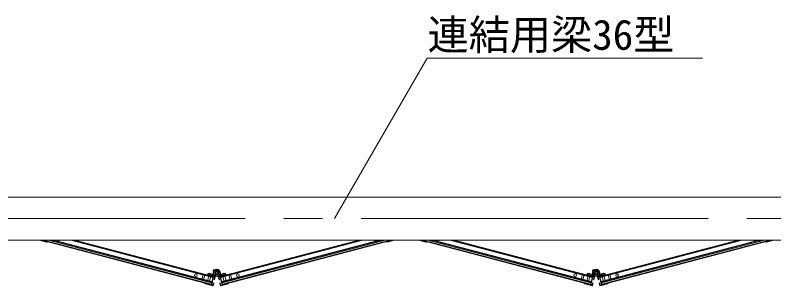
# Model space of a CAD drawing. Units: millimetres, scale not verified. Extents: x -10062 to 10062, y -16938 to 16938.
# Drawn here: x -2475 to -705, y 13781 to 14412 of the extents above; entities that cross this region are included whole.
import ezdxf
from ezdxf.enums import TextEntityAlignment as Align

# ---------------------------------------------------------------- set-up
doc = ezdxf.new("R2010")
doc.units = ezdxf.units.MM
doc.header["$LTSCALE"] = 90
doc.linetypes.add('CHAIN2', pattern=[12, 9, -1, 1, -1])
doc.linetypes.add('DASHED1', pattern=[1.8, 1.2, -0.6])
for name, color, linetype, lineweight in [('0-6_ﾎﾞﾙﾄ類', 134, 'Continuous', 18), ('1-6_通芯', 134, 'CHAIN2', 18), ('1-9_標準ﾊﾟﾈﾙ', 134, 'Continuous', 18), ('1-B_文字', 134, 'Continuous', 18), ('2-1_連結用梁36', 134, 'Continuous', 18)]:
    doc.layers.add(name, color=color, linetype=linetype, lineweight=lineweight)
doc.styles.add('ＭＳ ゴシック', font='')
doc.styles.get('ＭＳ ゴシック').set_extended_font_data('MS Gothic')

msp = doc.modelspace()

# ---------------------------------------------------------------- linework, layer by layer
at = {"layer": '0-6_ﾎﾞﾙﾄ類'}
for p, q in [((-2007.82, 13806.35), (-2010.71, 13811.35)), ((-2002.05, 13806.35), (-2007.82, 13806.35)), ((-2002.05, 13816.35), (-1999.16, 13811.35)), ((-1999.16, 13811.35), (-2002.05, 13806.35)), ((-1122.88, 13806.35), (-1125.77, 13811.35)), ((-1117.12, 13806.35), (-1122.88, 13806.35)), ((-1117.12, 13816.35), (-1114.23, 13811.35)), ((-1114.23, 13811.35), (-1117.12, 13806.35))]:
    msp.add_line(p, q, dxfattribs=at)
for points in [[(-2010.71, 13811.35), (-2007.82, 13816.35), (-2002.05, 13816.35)], [(-1125.77, 13811.35), (-1122.88, 13816.35), (-1117.12, 13816.35)]]:
    msp.add_lwpolyline(points, dxfattribs=at)
for centre, radius in [((-2004.93, 13811.35), 4.9), ((-2004.93, 13811.35), 3), ((-2004.93, 13811.35), 2.46), ((-1120, 13811.35), 4.9), ((-1120, 13811.35), 3), ((-1120, 13811.35), 2.46)]:
    msp.add_circle(centre, radius, dxfattribs=at)
at = {"layer": '1-6_通芯'}
msp.add_line((-7068.5, 13937.5), (1138.5, 13937.5), dxfattribs=at)
at = {"layer": '1-9_標準ﾊﾟﾈﾙ'}
for p, q in [((-2419.56, 13887.4), (-2402.39, 13882.9)), ((-2414.01, 13887.5), (-2400.56, 13883.97)), ((-2409.28, 13887.5), (-2017.95, 13784.77)), ((-2389.59, 13887.5), (-2384.23, 13886.09)), ((-2387.52, 13885.41), (-2384.61, 13884.64)), ((-2384.86, 13887.5), (-2016.39, 13790.76)), ((-2384.23, 13886.09), (-2384.61, 13884.64)), ((-2345.88, 13887.5), (-2013.87, 13800.34)), ((-1663.99, 13887.5), (-1996, 13800.34)), ((-1625, 13887.5), (-1993.48, 13790.76)), ((-1600.59, 13887.5), (-1991.91, 13784.77)), ((-1620.27, 13887.5), (-1625.63, 13886.09)), ((-1625.63, 13886.09), (-1625.26, 13884.64)), ((-1622.35, 13885.41), (-1625.26, 13884.64)), ((-1595.85, 13887.5), (-1609.31, 13883.97)), ((-1590.31, 13887.4), (-1607.48, 13882.9)), ((-1534.63, 13887.4), (-1517.45, 13882.9)), ((-1529.07, 13887.5), (-1515.63, 13883.97)), ((-1524.35, 13887.5), (-1133.03, 13784.77)), ((-1504.66, 13887.5), (-1499.3, 13886.09)), ((-1502.59, 13885.41), (-1499.68, 13884.64)), ((-1499.93, 13887.5), (-1131.45, 13790.76)), ((-1499.3, 13886.09), (-1499.68, 13884.64)), ((-1460.94, 13887.5), (-1128.93, 13800.34)), ((-779.06, 13887.5), (-1111.07, 13800.34)), ((-740.07, 13887.5), (-1108.55, 13790.76)), ((-715.65, 13887.5), (-1106.97, 13784.77)), ((-735.34, 13887.5), (-740.7, 13886.09)), ((-740.7, 13886.09), (-740.32, 13884.64)), ((-737.41, 13885.41), (-740.32, 13884.64)), ((-710.92, 13887.5), (-724.37, 13883.97)), ((-705.38, 13887.4), (-722.55, 13882.9)), ((-2037.74, 13807.85), (-2037.49, 13808.82)), ((-2013.56, 13801.5), (-2037.74, 13807.85)), ((-2036.88, 13809.17), (-2008.83, 13801.81)), ((-2011.9, 13818.15), (-2013.62, 13815.69)), ((-2013.49, 13815), (-2012.81, 13814.53)), ((-2013.44, 13811.35), (-2013.44, 13804.85)), ((-2013.44, 13811.35), (-2013.44, 13807.15)), ((-2011.93, 13806.53), (-2011.93, 13804.85)), ((-2010.49, 13817.78), (-2011.19, 13818.28)), ((-1972.99, 13809.17), (-2001.03, 13801.81)), ((-1997.94, 13806.53), (-1997.94, 13804.85)), ((-1996.43, 13811.35), (-1996.43, 13804.85)), ((-1996.43, 13811.35), (-1996.43, 13807.15)), ((-1996.3, 13801.5), (-1972.13, 13807.85)), ((-1995.14, 13807.49), (-1994.63, 13805.56)), ((-1972.13, 13807.85), (-1972.38, 13808.82)), ((-1152.81, 13807.85), (-1152.56, 13808.82)), ((-1128.63, 13801.5), (-1152.81, 13807.85)), ((-1151.95, 13809.17), (-1123.89, 13801.81)), ((-1126.96, 13818.15), (-1128.68, 13815.69)), ((-1128.56, 13815), (-1127.88, 13814.53)), ((-1128.5, 13811.35), (-1128.5, 13804.85)), ((-1128.5, 13811.35), (-1128.5, 13807.15)), ((-1127, 13806.53), (-1127, 13804.85)), ((-1125.56, 13817.78), (-1126.26, 13818.28)), ((-1088.05, 13809.17), (-1116.1, 13801.81)), ((-1113, 13806.53), (-1113, 13804.85)), ((-1111.5, 13811.35), (-1111.5, 13804.85)), ((-1111.5, 13811.35), (-1111.5, 13807.15)), ((-1111.37, 13801.5), (-1087.19, 13807.85)), ((-1110.2, 13807.49), (-1109.7, 13805.56)), ((-1087.19, 13807.85), (-1087.44, 13808.82)), ((-2045.7, 13797.22), (-2046.09, 13795.77)), ((-2043.18, 13795.01), (-2046.09, 13795.77)), ((-2016.68, 13789.6), (-2045.7, 13797.22)), ((-2033.51, 13792.46), (-2033.87, 13793.08)), ((-2017.07, 13788.15), (-2033.51, 13792.46)), ((-2013.56, 13801.5), (-2016.68, 13789.6)), ((-2011.03, 13795.41), (-2010.06, 13795.16)), ((-2008.48, 13801.19), (-2010.06, 13795.16)), ((-2001.39, 13801.19), (-1999.81, 13795.16)), ((-1998.84, 13795.41), (-1999.81, 13795.16)), ((-1996.3, 13801.5), (-1993.18, 13789.6)), ((-1993.18, 13789.6), (-1964.16, 13797.22)), ((-1992.8, 13788.15), (-1976.35, 13792.46)), ((-1976.35, 13792.46), (-1976, 13793.08)), ((-1966.68, 13795.01), (-1963.78, 13795.77)), ((-1964.16, 13797.22), (-1963.78, 13795.77)), ((-1160.78, 13797.22), (-1161.15, 13795.77)), ((-1158.25, 13795.01), (-1161.15, 13795.77)), ((-1131.75, 13789.6), (-1160.78, 13797.22)), ((-1148.58, 13792.46), (-1148.93, 13793.08)), ((-1132.14, 13788.15), (-1148.58, 13792.46)), ((-1128.63, 13801.5), (-1131.75, 13789.6)), ((-1126.1, 13795.41), (-1125.13, 13795.16)), ((-1123.54, 13801.19), (-1125.13, 13795.16)), ((-1116.46, 13801.19), (-1114.88, 13795.16)), ((-1113.9, 13795.41), (-1114.88, 13795.16)), ((-1111.37, 13801.5), (-1108.24, 13789.6)), ((-1108.24, 13789.6), (-1079.23, 13797.22)), ((-1107.86, 13788.15), (-1091.42, 13792.46)), ((-1091.42, 13792.46), (-1091.07, 13793.08)), ((-1081.75, 13795.01), (-1078.85, 13795.77)), ((-1079.23, 13797.22), (-1078.85, 13795.77)), ((-2018.26, 13783.61), (-2032.53, 13787.35)), ((-2014.29, 13781.01), (-2031.46, 13785.52)), ((-2017.07, 13788.15), (-2018.26, 13783.61)), ((-2012.09, 13787.42), (-2013.68, 13781.37)), ((-2013.06, 13787.67), (-2012.09, 13787.42)), ((-1996.81, 13787.67), (-1997.78, 13787.42)), ((-1997.78, 13787.42), (-1996.19, 13781.37)), ((-1995.58, 13781.01), (-1978.41, 13785.52)), ((-1992.8, 13788.15), (-1991.61, 13783.61)), ((-1991.61, 13783.61), (-1977.34, 13787.35)), ((-1133.33, 13783.61), (-1147.6, 13787.35)), ((-1129.36, 13781.01), (-1146.53, 13785.52)), ((-1132.14, 13788.15), (-1133.33, 13783.61)), ((-1127.16, 13787.42), (-1128.74, 13781.37)), ((-1128.12, 13787.67), (-1127.16, 13787.42)), ((-1111.88, 13787.67), (-1112.84, 13787.42)), ((-1112.84, 13787.42), (-1111.26, 13781.37)), ((-1110.64, 13781.01), (-1093.47, 13785.52)), ((-1107.86, 13788.15), (-1106.68, 13783.61)), ((-1106.68, 13783.61), (-1092.4, 13787.35))]:
    msp.add_line(p, q, dxfattribs=at)
at = {"layer": '1-9_標準ﾊﾟﾈﾙ', "linetype": 'DASHED1'}
for p, q in [((-2389.96, 13887.5), (-2390.19, 13886.62)), ((-1619.9, 13887.5), (-1619.68, 13886.62)), ((-1505.03, 13887.5), (-1505.26, 13886.62)), ((-734.97, 13887.5), (-734.74, 13886.62)), ((-2036.87, 13807.62), (-2039.99, 13795.72)), ((-2032.81, 13806.55), (-2035.94, 13794.65)), ((-1977.06, 13806.55), (-1973.93, 13794.65)), ((-1972.99, 13807.62), (-1969.87, 13795.72)), ((-1151.94, 13807.62), (-1155.06, 13795.72)), ((-1147.88, 13806.55), (-1151, 13794.65)), ((-1092.12, 13806.55), (-1089, 13794.65)), ((-1088.05, 13807.62), (-1084.93, 13795.72)), ((-2039.99, 13795.72), (-2040.25, 13794.75)), ((-2035.94, 13794.65), (-2036.19, 13793.69)), ((-2023.34, 13804.07), (-2026.46, 13792.17)), ((-2022.96, 13805.51), (-2023.34, 13804.07)), ((-2019.27, 13802.99), (-2022.39, 13791.1)), ((-2018.89, 13804.44), (-2019.27, 13802.99)), ((-1990.98, 13804.44), (-1990.59, 13802.99)), ((-1990.59, 13802.99), (-1987.47, 13791.1)), ((-1986.91, 13805.51), (-1986.53, 13804.07)), ((-1986.53, 13804.07), (-1983.41, 13792.17)), ((-1973.93, 13794.65), (-1973.68, 13793.69)), ((-1969.87, 13795.72), (-1969.61, 13794.75)), ((-1155.06, 13795.72), (-1155.32, 13794.75)), ((-1151, 13794.65), (-1151.25, 13793.69)), ((-1138.4, 13804.07), (-1141.52, 13792.17)), ((-1138.02, 13805.51), (-1138.4, 13804.07)), ((-1134.33, 13802.99), (-1137.47, 13791.1)), ((-1133.96, 13804.44), (-1134.33, 13802.99)), ((-1106.05, 13804.44), (-1105.66, 13802.99)), ((-1105.66, 13802.99), (-1102.54, 13791.1)), ((-1101.98, 13805.51), (-1101.6, 13804.07)), ((-1101.6, 13804.07), (-1098.48, 13792.17)), ((-1089, 13794.65), (-1088.75, 13793.69)), ((-1084.93, 13795.72), (-1084.68, 13794.75))]:
    msp.add_line(p, q, dxfattribs=at)
at = {"layer": '1-9_標準ﾊﾟﾈﾙ'}
for points in [[(-2414.01, 13887.5), (-2018.26, 13783.61), (-2013.26, 13802.66), (-2336.43, 13887.5)], [(-2409.28, 13887.5), (-2017.95, 13784.77), (-2017.2, 13787.67), (-2397.47, 13887.5)], [(-2387.52, 13885.41), (-2387.87, 13886.01), (-2393.53, 13887.5)], [(-2389.59, 13887.5), (-2016.68, 13789.6), (-2013.56, 13801.5), (-2341.15, 13887.5)], [(-1595.85, 13887.5), (-1991.61, 13783.61), (-1996.61, 13802.66), (-1673.44, 13887.5)], [(-1620.27, 13887.5), (-1993.18, 13789.6), (-1996.3, 13801.5), (-1668.72, 13887.5)], [(-1600.59, 13887.5), (-1991.91, 13784.77), (-1992.67, 13787.67), (-1612.4, 13887.5)], [(-1622.35, 13885.41), (-1622, 13886.01), (-1616.34, 13887.5)], [(-1529.07, 13887.5), (-1133.33, 13783.61), (-1128.33, 13802.66), (-1451.49, 13887.5)], [(-1524.35, 13887.5), (-1133.03, 13784.77), (-1132.26, 13787.67), (-1512.54, 13887.5)], [(-1502.59, 13885.41), (-1502.94, 13886.01), (-1508.6, 13887.5)], [(-1504.66, 13887.5), (-1131.75, 13789.6), (-1128.63, 13801.5), (-1456.22, 13887.5)], [(-710.92, 13887.5), (-1106.68, 13783.61), (-1111.67, 13802.66), (-788.51, 13887.5)], [(-735.34, 13887.5), (-1108.24, 13789.6), (-1111.37, 13801.5), (-783.78, 13887.5)], [(-715.65, 13887.5), (-1106.97, 13784.77), (-1107.74, 13787.67), (-727.46, 13887.5)], [(-737.41, 13885.41), (-737.06, 13886.01), (-731.4, 13887.5)], [(-2012.11, 13806.8), (-2025.37, 13810.28), (-2025.87, 13808.35), (-2009.11, 13803.95)], [(-1997.75, 13806.8), (-1984.5, 13810.28), (-1983.99, 13808.35), (-2000.76, 13803.95)], [(-1127.18, 13806.8), (-1140.43, 13810.28), (-1140.94, 13808.35), (-1124.17, 13803.95)], [(-1112.81, 13806.8), (-1099.57, 13810.28), (-1099.05, 13808.35), (-1115.83, 13803.95)], [(-2043.18, 13795.01), (-2042.58, 13795.36), (-2033.87, 13793.08)], [(-2013.06, 13787.67), (-2014.39, 13782.59), (-2017.3, 13783.35), (-2012.6, 13801.25), (-2009.7, 13800.48), (-2011.03, 13795.41)], [(-1996.81, 13787.67), (-1995.47, 13782.59), (-1992.57, 13783.35), (-1997.27, 13801.25), (-2000.17, 13800.48), (-1998.84, 13795.41)], [(-1966.68, 13795.01), (-1967.29, 13795.36), (-1976, 13793.08)], [(-1158.25, 13795.01), (-1157.64, 13795.36), (-1148.93, 13793.08)], [(-1128.12, 13787.67), (-1129.45, 13782.59), (-1132.36, 13783.35), (-1127.66, 13801.25), (-1124.77, 13800.48), (-1126.1, 13795.41)], [(-1111.88, 13787.67), (-1110.54, 13782.59), (-1107.64, 13783.35), (-1112.34, 13801.25), (-1115.24, 13800.48), (-1113.9, 13795.41)], [(-1081.75, 13795.01), (-1082.36, 13795.36), (-1091.07, 13793.08)]]:
    msp.add_lwpolyline(points, dxfattribs=at)
for points in [[(-2010.4, 13804.29), (-2025.87, 13808.35), (-2026.39, 13806.41), (-2010.91, 13802.35)], [(-1983.99, 13808.35), (-1999.47, 13804.29), (-1998.95, 13802.35), (-1983.48, 13806.41)], [(-1125.47, 13804.29), (-1140.94, 13808.35), (-1141.45, 13806.41), (-1125.97, 13802.35)], [(-1099.05, 13808.35), (-1114.53, 13804.29), (-1114.03, 13802.35), (-1098.55, 13806.41)]]:
    msp.add_lwpolyline(points, close=True, dxfattribs=at)
for centre, radius in [((-2053.82, 13805.7), 3), ((-2004.93, 13811.35), 8.5), ((-2004.93, 13811.35), 8), ((-1956.05, 13805.7), 3), ((-1168.88, 13805.7), 3), ((-1120, 13811.35), 8.5), ((-1120, 13811.35), 8), ((-1071.12, 13805.7), 3)]:
    msp.add_circle(centre, radius, dxfattribs=at)
for centre, radius, start, end in [((-2475.5, 13887.89), 0.504, 284.70982, 308.92004), ((-2419.43, 13887.89), 0.504, 231.07996, 255.29018), ((-2402.01, 13884.34), 1.5, 255.29018, 345.29018), ((-2390.32, 13894.41), 8.5, 234.396, 283.363), ((-2373, 13889.5), 3, 221.858, 318.142), ((-1636.87, 13889.5), 3, 221.858, 318.142), ((-1619.55, 13894.41), 8.5, 256.637, 305.604), ((-1607.86, 13884.34), 1.5, 194.70982, 284.70982), ((-1590.44, 13887.89), 0.504, 284.70982, 308.92004), ((-1534.5, 13887.89), 0.504, 231.07996, 255.29018), ((-1517.08, 13884.34), 1.5, 255.29018, 345.29018), ((-1505.39, 13894.41), 8.5, 234.396, 283.363), ((-1488.07, 13889.5), 3, 221.858, 318.142), ((-751.93, 13889.5), 3, 221.858, 318.142), ((-734.62, 13894.41), 8.5, 256.637, 305.604), ((-722.93, 13884.34), 1.5, 194.70982, 284.70982), ((-2037.01, 13808.69), 0.504, 75.29018, 165.29018), ((-2021.81, 13801.6), 8.5, 47.218, 103.363), ((-2013.2, 13815.41), 0.504, 145, 235), ((-2011.48, 13817.87), 0.504, 55, 145), ((-1988.06, 13801.6), 8.5, 76.637, 132.782), ((-1972.86, 13808.69), 0.504, 14.70982, 104.70982), ((-1152.07, 13808.69), 0.504, 75.29018, 165.29018), ((-1136.88, 13801.6), 8.5, 47.218, 103.363), ((-1128.27, 13815.41), 0.504, 145, 235), ((-1126.55, 13817.87), 0.504, 55, 145), ((-1103.12, 13801.6), 8.5, 76.637, 132.782), ((-1087.93, 13808.69), 0.504, 14.70982, 104.70982), ((-2036.31, 13801.47), 8.5, 227.218, 283.363), ((-2008.96, 13801.32), 0.504, 345.29018, 75.29018), ((-2000.91, 13801.32), 0.504, 104.70982, 194.70982), ((-1973.56, 13801.47), 8.5, 256.637, 312.782), ((-1151.38, 13801.47), 8.5, 227.218, 283.363), ((-1124.03, 13801.32), 0.504, 345.29018, 75.29018), ((-1115.97, 13801.32), 0.504, 104.70982, 194.70982), ((-1088.62, 13801.47), 8.5, 256.637, 312.782), ((-2031.07, 13786.97), 1.5, 165.29018, 255.29018), ((-2014.16, 13781.49), 0.504, 255.29018, 345.29018), ((-1995.7, 13781.49), 0.504, 194.70982, 284.70982), ((-1978.79, 13786.97), 1.5, 284.70982, 14.70982), ((-1146.14, 13786.97), 1.5, 165.29018, 255.29018), ((-1129.23, 13781.49), 0.504, 255.29018, 345.29018), ((-1110.77, 13781.49), 0.504, 194.70982, 284.70982), ((-1093.86, 13786.97), 1.5, 284.70982, 14.70982)]:
    msp.add_arc(centre, radius, start, end, dxfattribs=at)
at = {"layer": '1-B_文字'}
msp.add_line((-1514.14, 14311.82), (-871.6, 14311.82), dxfattribs=at)
msp.add_lwpolyline([(-1730.61, 13937.5), (-1514.5, 14311.82), (-1514.14, 14311.82)], dxfattribs=at)
at = {"layer": '2-1_連結用梁36'}
msp.add_lwpolyline([(-3356.5, 13887.5), (337.5, 13887.5), (337.5, 13987.5), (-3356.5, 13987.5)], close=True, dxfattribs=at)

# ---------------------------------------------------------------- texts
at = {"layer": '1-B_文字', "style": 'ＭＳ ゴシック'}
msp.add_text('連結用梁36型', height=70.38, dxfattribs=at).set_placement((-1513.14, 14309.86), align=Align.BOTTOM_LEFT)

doc.saveas('drawing.dxf')
